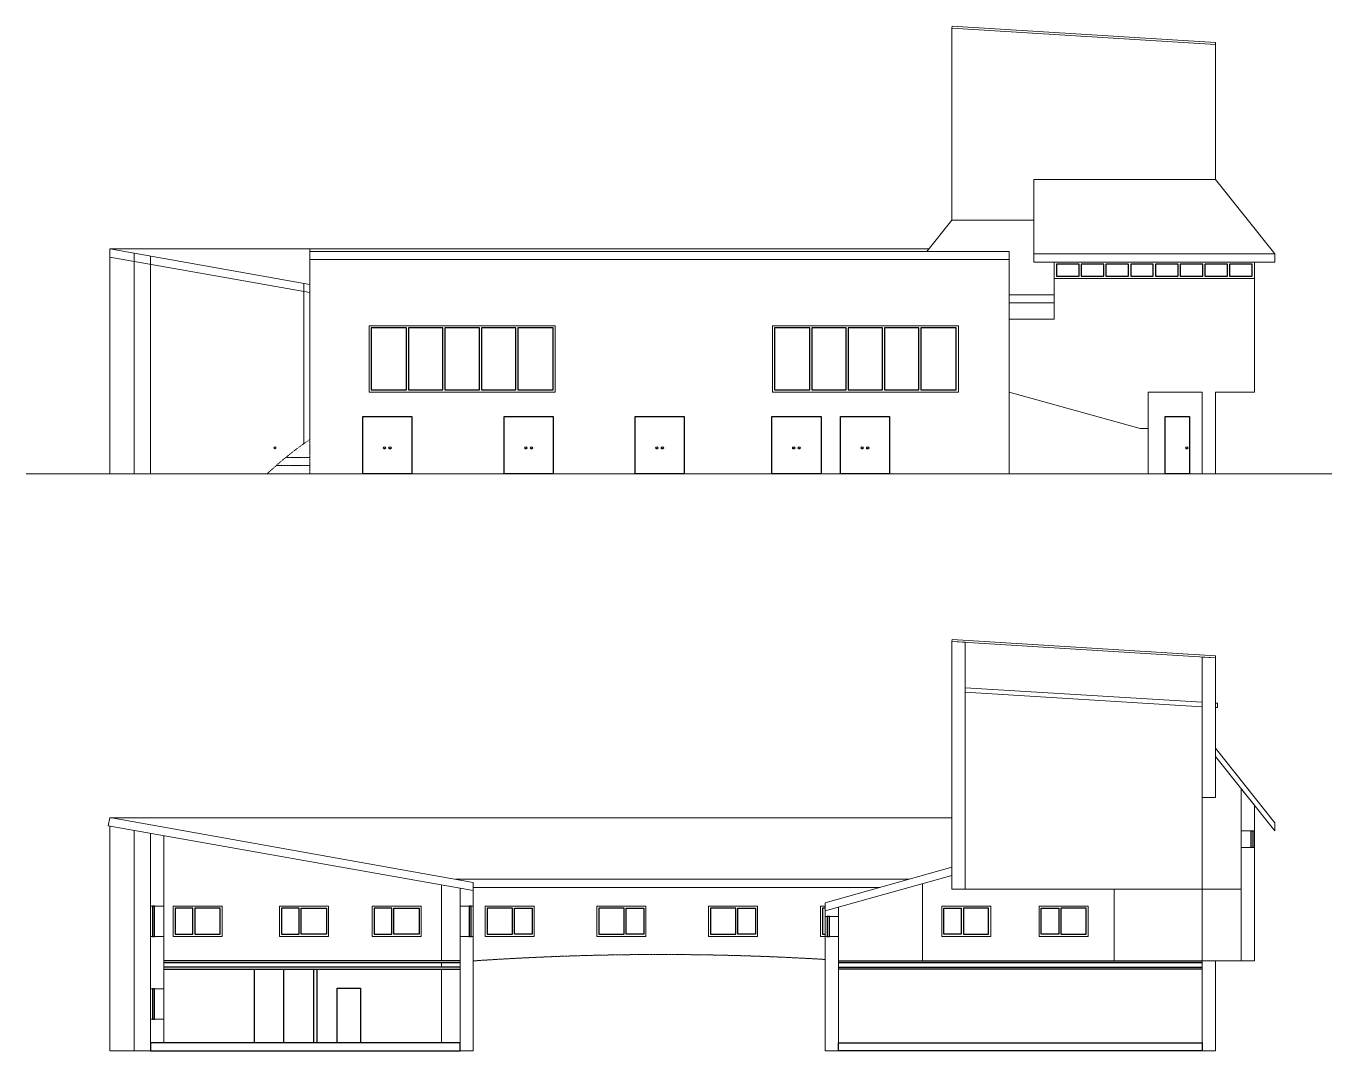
# Model space of a CAD drawing. Header units: inches. Extents: x -3224 to 2593, y -3513 to 2631.
# Drawn here: x -1662 to 255, y -1633 to -129 of the extents above; entities that cross this region are included whole.
import ezdxf

# ---------------------------------------------------------------- set-up
doc = ezdxf.new("R2010")
doc.units = ezdxf.units.IN
doc.header["$MEASUREMENT"] = 0
doc.linetypes.add('Dash 1_16_', pattern=[0.125, 0.0625, -0.0625])
for name, color, linetype, lineweight in [('A-CLNG', 13, 'Continuous', 30), ('A-DOOR', 31, 'Continuous', 30), ('A-FLOR', 140, 'Continuous', 30), ('A-GLAZ', 151, 'Continuous', 30), ('A-ROOF', 132, 'Continuous', 13), ('A-WALL', 113, 'Continuous', 13), ('C-TOPO', 7, 'Dash 1_16_', 9), ('I-WALL', 2, 'Continuous', 30)]:
    doc.layers.add(name, color=color, linetype=linetype, lineweight=lineweight)

msp = doc.modelspace()

# ---------------------------------------------------------------- linework, layer by layer
at = {"layer": 'A-CLNG'}
for p, q in [((-1024.8, -1510.3), (-1459.8, -1510.3)), ((-1459.8, -1513.3), (-1024.8, -1513.3)), ((-469.3, -1510.3), (64.5, -1510.3)), ((64.5, -1513.3), (-469.3, -1513.3))]:
    msp.add_line(p, q, dxfattribs=at)
at = {"layer": 'A-DOOR'}
for points in [[(-1167.7, -701.8), (-1095.6, -701.8), (-1095.6, -785.9), (-1167.7, -785.9)], [(-960.2, -701.8), (-888, -701.8), (-888, -785.9), (-960.2, -785.9)], [(-767.9, -701.8), (-695.8, -701.8), (-695.8, -785.9), (-767.9, -785.9)], [(-567, -701.8), (-494.9, -701.8), (-494.9, -785.9), (-567, -785.9)], [(-466.5, -701.8), (-394.4, -701.8), (-394.4, -785.9), (-466.5, -785.9)], [(10.1, -701.8), (45.9, -701.8), (45.9, -785.9), (10.1, -785.9)], [(-1205.1, -1541.3), (-1171.1, -1541.3), (-1171.1, -1621.3), (-1205.1, -1621.3)]]:
    msp.add_lwpolyline(points, close=True, dxfattribs=at)
for centre, radius in [((-1296.4, -747.9), 1.28), ((-1135.7, -748.1), 1.51), ((-1127.6, -748.1), 1.51), ((-928.2, -748.1), 1.51), ((-920, -748.1), 1.51), ((-735.9, -748.1), 1.51), ((-727.8, -748.1), 1.51), ((-535, -748.1), 1.51), ((-526.9, -748.1), 1.51), ((-434.5, -748.1), 1.51), ((-426.4, -748.1), 1.51), ((42, -748.1), 1.51)]:
    msp.add_circle(centre, radius, dxfattribs=at)
at = {"layer": 'A-FLOR'}
for p, q in [((-1024.8, -1501.2), (-1459.8, -1501.2)), ((-1024.8, -1504.1), (-1459.8, -1504.1)), ((-469.3, -1501.2), (64.5, -1501.2)), ((64.5, -1504.1), (-469.3, -1504.1))]:
    msp.add_line(p, q, dxfattribs=at)
for points in [[(-1479.2, -1633.2), (-1024.8, -1633.2), (-1024.8, -1621.3), (-1479.2, -1621.3)], [(-469.3, -1621.3), (64.5, -1621.3), (64.5, -1633.2), (-469.3, -1633.2)]]:
    msp.add_lwpolyline(points, close=True, dxfattribs=at)
at = {"layer": 'A-GLAZ'}
for points in [[(-149.3, -495.9), (-116.2, -495.9), (-116.2, -478.5), (-149.3, -478.5)], [(-113, -495.9), (-79.9, -495.9), (-79.9, -478.5), (-113, -478.5)], [(-76.7, -495.9), (-43.7, -495.9), (-43.7, -478.5), (-76.7, -478.5)], [(-40.3, -495.9), (-7.2, -495.9), (-7.2, -478.5), (-40.3, -478.5)], [(-4, -495.9), (29.1, -495.9), (29.1, -478.5), (-4, -478.5)], [(32.3, -495.9), (65.3, -495.9), (65.3, -478.5), (32.3, -478.5)], [(68.5, -495.9), (101.6, -495.9), (101.6, -478.5), (68.5, -478.5)], [(104.8, -495.9), (137.9, -495.9), (137.9, -478.5), (104.8, -478.5)], [(-1155.1, -662.8), (-1103.3, -662.8), (-1103.3, -571.7), (-1155.1, -571.7)], [(-1100.3, -662.8), (-1050, -662.8), (-1050, -571.7), (-1100.3, -571.7)], [(-1047, -662.8), (-996.4, -662.8), (-996.4, -571.7), (-1047, -571.7)], [(-993.4, -662.8), (-943.1, -662.8), (-943.1, -571.7), (-993.4, -571.7)], [(-940.1, -662.8), (-888.3, -662.8), (-888.3, -571.7), (-940.1, -571.7)], [(-563.4, -662.8), (-511.5, -662.8), (-511.5, -571.7), (-563.4, -571.7)], [(-508.5, -662.8), (-458.2, -662.8), (-458.2, -571.7), (-508.5, -571.7)], [(-455.2, -662.8), (-404.6, -662.8), (-404.6, -571.7), (-455.2, -571.7)], [(-401.6, -662.8), (-351.3, -662.8), (-351.3, -571.7), (-401.6, -571.7)], [(-348.3, -662.8), (-296.5, -662.8), (-296.5, -571.7), (-348.3, -571.7)], [(136.6, -1310.4), (138.7, -1310.4), (138.7, -1334.5), (136.6, -1334.5)], [(-1476.2, -1465.3), (-1473.2, -1465.3), (-1473.2, -1420.7), (-1476.2, -1420.7)], [(-1442.9, -1462.1), (-1416.9, -1462.1), (-1416.9, -1423.7), (-1442.9, -1423.7)], [(-1413.9, -1462.1), (-1377, -1462.1), (-1377, -1423.7), (-1413.9, -1423.7)], [(-1287, -1462.1), (-1261, -1462.1), (-1261, -1423.7), (-1287, -1423.7)], [(-1258, -1423.7), (-1220.8, -1423.7), (-1220.8, -1462.1), (-1258, -1462.1)], [(-1150.9, -1462.1), (-1124.8, -1462.1), (-1124.8, -1423.7), (-1150.9, -1423.7)], [(-1121.9, -1423.7), (-1084.7, -1423.7), (-1084.7, -1462.1), (-1121.9, -1462.1)], [(-1011.4, -1465.3), (-1008.4, -1465.3), (-1008.4, -1420.7), (-1011.4, -1420.7)], [(-948, -1423.7), (-985.1, -1423.7), (-985.1, -1462.1), (-948, -1462.1)], [(-919, -1462.1), (-945, -1462.1), (-945, -1423.7), (-919, -1423.7)], [(-783.9, -1423.7), (-821.1, -1423.7), (-821.1, -1462.1), (-783.9, -1462.1)], [(-754.9, -1462.1), (-781, -1462.1), (-781, -1423.7), (-754.9, -1423.7)], [(-620.1, -1423.7), (-657.2, -1423.7), (-657.2, -1462.1), (-620.1, -1462.1)], [(-591.1, -1462.1), (-617.1, -1462.1), (-617.1, -1423.7), (-591.1, -1423.7)], [(-485.7, -1465.3), (-482.7, -1465.3), (-482.7, -1435.7), (-485.7, -1435.7)], [(-314.8, -1423.7), (-289, -1423.7), (-289, -1462.1), (-314.8, -1462.1)], [(-285.8, -1462.1), (-248.9, -1462.1), (-248.9, -1423.7), (-285.8, -1423.7)], [(-171.9, -1423.7), (-145.9, -1423.7), (-145.9, -1462.1), (-171.9, -1462.1)], [(-142.9, -1462.1), (-105.8, -1462.1), (-105.8, -1423.7), (-142.9, -1423.7)], [(-1476.2, -1586.5), (-1473.2, -1586.5), (-1473.2, -1541.9), (-1476.2, -1541.9)]]:
    msp.add_lwpolyline(points, close=True, dxfattribs=at)
msp.add_lwpolyline([(-488.7, -1423.7), (-493, -1423.7), (-493, -1462.1), (-488.7, -1462.1)], dxfattribs=at)
at = {"layer": 'A-ROOF'}
for p, q in [((-302.4, -128.8), (-302.7, -131.8)), ((84.1, -152.7), (-302.4, -128.8)), ((83.9, -155.7), (84.1, -152.7)), ((-182.6, -463.1), (-182.6, -353.9)), ((-182.6, -353.9), (83.9, -353.9)), ((83.9, -353.9), (171.4, -463.1)), ((-339.4, -459.7), (-302.7, -413.8)), ((-302.7, -413.8), (-182.6, -413.8)), ((-1245.2, -508.1), (-1539.1, -455.8)), ((-1539.1, -455.8), (-1539.1, -467.8)), ((-1539.1, -455.8), (-1245.2, -455.8)), ((-1245.2, -508.1), (-1245.2, -455.8)), ((-1245.2, -455.8), (-336.3, -455.8)), ((-339.4, -459.7), (-1245.2, -459.7)), ((-218.8, -459.7), (-339.4, -459.7)), ((-218.8, -471.6), (-218.8, -459.7)), ((-1503.3, -474.2), (-1503.3, -462.2)), ((-1479.2, -478.4), (-1479.2, -466.5)), ((-1254.1, -518.6), (-1254.1, -506.5)), ((-1245.2, -520.1), (-1245.2, -508.1)), ((-1661.8, -785.9), (255, -785.9)), ((-283.2, -1100.1), (64.5, -1121.5)), ((64.5, -1127.9), (-283.2, -1106.5)), ((83.9, -1122.7), (86.9, -1122.9)), ((86.9, -1129.3), (83.9, -1129.1)), ((86.9, -1122.9), (86.9, -1129.3)), ((-1539.1, -1291.2), (-1541.2, -1302.8)), ((-1541.2, -1302.8), (-1005.4, -1397.9)), ((-302.7, -1291.2), (-1539.1, -1291.2)), ((-1005.4, -1386), (-1539, -1290.7)), ((-302.7, -1375.5), (-488.7, -1427.8)), ((-1031.7, -1381.3), (-365.7, -1381.3)), ((-1005.4, -1397.9), (-1005.4, -1386)), ((-408.5, -1393.2), (-1005.4, -1393.2)), ((-346.2, -1387.7), (-346.2, -1501.2)), ((-64.6, -1395.8), (-64.6, -1501.2))]:
    msp.add_line(p, q, dxfattribs=at)
for points in [[(-218.8, -471.6), (-1245.2, -471.6)], [(-488.7, -1427.8), (-488.7, -1415.8), (-302.7, -1363.6), (-302.7, -1375.5)]]:
    msp.add_lwpolyline(points, dxfattribs=at)
for points in [[(-182.6, -475.3), (171.4, -475.3), (171.4, -463.1), (-182.6, -463.1)], [(-218.8, -535.2), (-152.7, -535.2), (-152.7, -523.3), (-218.8, -523.3)], [(83.9, -1056.1), (84.1, -1053.2), (-302.4, -1029.3), (-302.7, -1032.2)], [(83.9, -1189), (171.4, -1298.5), (171.4, -1310.4), (83.9, -1201.2)]]:
    msp.add_lwpolyline(points, close=True, dxfattribs=at)
at = {"layer": 'A-WALL'}
for p, q in [((-302.7, -413.8), (-302.7, -131.8)), ((-302.7, -131.8), (83.9, -155.7)), ((83.9, -155.7), (83.9, -353.9)), ((-1539.1, -785.9), (-1539.1, -467.8)), ((-1245.2, -520.1), (-1539.1, -467.8)), ((-1503.3, -785.9), (-1503.3, -474.2)), ((-1479.2, -478.5), (-1479.2, -785.9)), ((-218.8, -785.9), (-218.8, -471.6)), ((-152.7, -559.1), (-152.7, -475.3)), ((141.3, -475.3), (141.3, -666)), ((-152.7, -499.1), (141.3, -499.1)), ((-1254.3, -741.9), (-1254.1, -518.6)), ((-1245.2, -520.1), (-1245.2, -735.7)), ((-218.8, -559.1), (-152.7, -559.1)), ((-26.6, -719.3), (-218.8, -666)), ((64.5, -666), (-14.9, -666)), ((-14.9, -666), (-14.9, -785.9)), ((64.5, -785.9), (64.5, -666)), ((141.3, -666), (83.9, -666)), ((83.9, -666), (83.9, -785.9)), ((-14.9, -719.3), (-26.6, -719.3)), ((-302.7, -1395.8), (-302.7, -1032.2)), ((-302.7, -1032.2), (-283.2, -1033.4)), ((-283.2, -1033.4), (-283.2, -1395.8)), ((83.9, -1056.1), (64.5, -1055.1)), ((64.5, -1055.1), (64.5, -1261.2)), ((83.9, -1261.2), (83.9, -1056.1)), ((64.5, -1501.2), (64.5, -1261.2)), ((64.5, -1261.2), (83.9, -1261.2)), ((-1539.1, -1303.2), (-1539.1, -1633.2)), ((-1503.3, -1633.2), (-1503.3, -1309.6)), ((-1479.2, -1586.5), (-1479.2, -1313.8)), ((-1459.8, -1586.5), (-1459.8, -1317.3)), ((121.7, -1310.4), (141.3, -1310.4)), ((121.7, -1334.5), (141.3, -1334.5)), ((-1051.9, -1389.8), (-1051.9, -1501.2)), ((-302.7, -1395.8), (121.7, -1395.8)), ((-1479.2, -1420.7), (-1459.8, -1420.7)), ((-488.7, -1435.7), (-469.3, -1435.7)), ((-1459.8, -1465.3), (-1479.2, -1465.3)), ((-488.7, -1465.3), (-469.3, -1465.3)), ((-1051.9, -1504.1), (-1051.9, -1510.3)), ((-1051.9, -1513.3), (-1051.9, -1621.3)), ((-1459.8, -1541.9), (-1479.2, -1541.9)), ((-1459.8, -1586.5), (-1479.2, -1586.5)), ((-1479.2, -1586.5), (-1479.2, -1621.3)), ((-1459.8, -1621.3), (-1459.8, -1586.5)), ((-1479.2, -1633.2), (-1479.2, -1621.3)), ((-1479.2, -1621.3), (-1459.8, -1621.3)), ((-1539.1, -1633.2), (-1503.3, -1633.2)), ((-1503.3, -1633.2), (-1479.2, -1633.2))]:
    msp.add_line(p, q, dxfattribs=at)
for points in [[(-1158.1, -666), (-885.1, -666), (-885.1, -568.7), (-1158.1, -568.7)], [(-566.3, -666), (-293.3, -666), (-293.3, -568.7), (-566.3, -568.7)], [(-1005.4, -1397.9), (-1005.4, -1420.7), (-1024.8, -1420.7), (-1024.8, -1394.5)], [(-1374, -1465.3), (-1445.9, -1465.3), (-1445.9, -1420.7), (-1374, -1420.7)], [(-1217.9, -1465.3), (-1290, -1465.3), (-1290, -1420.7), (-1217.9, -1420.7)], [(-1081.8, -1465.3), (-1153.9, -1465.3), (-1153.9, -1420.7), (-1081.8, -1420.7)], [(-988.1, -1465.3), (-916, -1465.3), (-916, -1420.7), (-988.1, -1420.7)], [(-824, -1465.3), (-751.9, -1465.3), (-751.9, -1420.7), (-824, -1420.7)], [(-660.2, -1465.3), (-588.1, -1465.3), (-588.1, -1420.7), (-660.2, -1420.7)], [(-469.3, -1633.2), (-469.3, -1422.3), (-488.7, -1427.8), (-488.7, -1633.2)], [(-317.8, -1420.7), (-245.9, -1420.7), (-245.9, -1465.3), (-317.8, -1465.3)], [(-174.9, -1420.7), (-102.8, -1420.7), (-102.8, -1465.3), (-174.9, -1465.3)], [(-1005.4, -1633.2), (-1024.8, -1633.2), (-1024.8, -1465.3), (-1005.4, -1465.3)], [(64.5, -1633.2), (83.9, -1633.2), (83.9, -1501.2), (64.5, -1501.2)]]:
    msp.add_lwpolyline(points, close=True, dxfattribs=at)
for points in [[(83.9, -1501.2), (141.3, -1501.2), (141.3, -1272.7), (121.7, -1248.4), (121.7, -1501.2)], [(-1024.8, -1465.3), (-1024.8, -1420.7)], [(-1005.4, -1465.3), (-1005.4, -1420.7)], [(-488.7, -1420.7), (-495.9, -1420.7), (-495.9, -1465.3), (-488.7, -1465.3)]]:
    msp.add_lwpolyline(points, dxfattribs=at)
at = {"layer": 'C-TOPO'}
for p, q in [((-1254.3, -741.9), (-1267.7, -751.7)), ((-1245.2, -735.7), (-1254.3, -741.9)), ((-1245.2, -735.7), (-1245.2, -785.9)), ((-1267.7, -751.7), (-1287.8, -767.9)), ((-1245.4, -762), (-1280.4, -762)), ((-1303, -781.4), (-1307.7, -785.7)), ((-1287.8, -767.9), (-1303, -781.4)), ((-1245.6, -773.9), (-1294.6, -773.9))]:
    msp.add_line(p, q, dxfattribs=at)
msp.add_arc((-730.5, -5507), 4015.3, 86.5475, 93.9256, dxfattribs=at)
at = {"layer": 'I-WALL'}
for p, q in [((-1326.7, -1621.3), (-1326.7, -1513.3)), ((-1283.6, -1621.3), (-1283.6, -1513.3)), ((-1239.4, -1621.3), (-1239.4, -1513.3)), ((-1234.7, -1621.3), (-1234.7, -1513.3))]:
    msp.add_line(p, q, dxfattribs=at)

doc.saveas('drawing.dxf')
